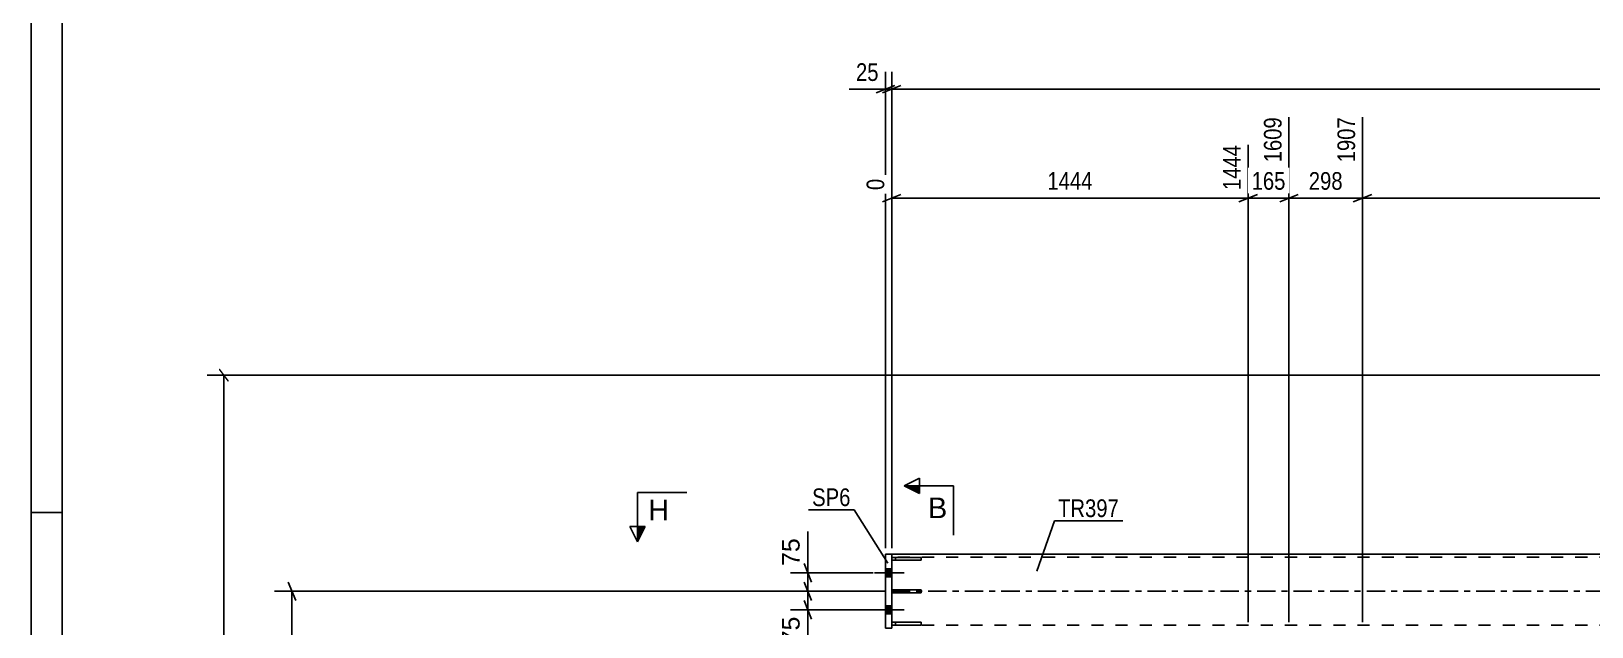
# Model space of a CAD drawing. Header units: millimetres. Extents: x -147 to 1042, y -583 to 258.
# Drawn here: x -147 to 105.8, y -5.8 to 90.8 of the extents above; entities that cross this region are included whole.
import ezdxf

# ---------------------------------------------------------------- set-up
doc = ezdxf.new("R2010")
doc.units = ezdxf.units.MM
doc.linetypes.add('DXK_LINE_DOT2', pattern=[3.9198, 1.9599, -1.9599])
doc.linetypes.add('DXK_LINE_DOT3', pattern=[5.9187, 2.979, -0.9799, 0.9799, -0.9799])
doc.styles.add('Arial', font='arial.ttf', dxfattribs={"height": 0.2})
doc.styles.add('Arial Narrow', font='ARIALN.TTF', dxfattribs={"height": 0.2})

# ---------------------------------------------------------------- blocks, each defined once
blk = doc.blocks.new('Unknown-335478933-1131')
at = {"color": 5, "linetype": 'Continuous'}
for p, q in [((-146.98, 257.75), (-146.98, -583.25)), ((-141.98, 252.75), (-141.98, -578.25)), ((-141.98, 12.75), (-146.98, 12.75))]:
    blk.add_line(p, q, dxfattribs=at)
blk = doc.blocks.new('Bolt-335478933-4176 - 4163')
at = {"linetype": 'Continuous'}
for points in [[(-8.6, 3.66), (-8.6, 2.34), (-7.6, 2.34), (-7.6, 3.66)], [(-8.6, 3.66), (-8.6, 2.34), (-7.6, 2.34), (-7.6, 3.66)], [(-8.6, -2.34), (-8.6, -3.66), (-7.6, -3.66), (-7.6, -2.34)], [(-8.6, -2.34), (-8.6, -3.66), (-7.6, -3.66), (-7.6, -2.34)]]:
    blk.add_hatch(color=1, dxfattribs=at).paths.add_polyline_path(points)
at = {"color": 1, "linetype": 'Continuous'}
for p, q in [((-10.36, 3), (-5.6, 3)), ((-10.36, 3), (-5.6, 3)), ((-8.6, 3.66), (-7.6, 3.66)), ((-8.6, 3.66), (-7.6, 3.66)), ((-8.6, 2.34), (-7.6, 2.34)), ((-8.6, 2.34), (-7.6, 2.34)), ((-8.6, -2.34), (-7.6, -2.34)), ((-8.6, -2.34), (-7.6, -2.34)), ((-10.36, -3), (-5.6, -3)), ((-10.36, -3), (-5.6, -3)), ((-8.6, -3.66), (-7.6, -3.66)), ((-8.6, -3.66), (-7.6, -3.66))]:
    blk.add_line(p, q, dxfattribs=at)
blk = doc.blocks.new('Part-335478933-4178 - 4163')
at = {"color": 2, "linetype": 'Continuous'}
for p, q in [((-7.6, 6), (-8.6, 6)), ((-8.6, 6), (-8.6, -6)), ((-7.6, -6), (-7.6, 6)), ((-8.6, -6), (-7.6, -6))]:
    blk.add_line(p, q, dxfattribs=at)
blk = doc.blocks.new('Part-335478933-4450 - 4163')
at = {"color": 2, "linetype": 'Continuous'}
for p, q in [((-7.6, 0.24), (-2.8, 0.24)), ((-7.6, 0.24), (-7.6, -0.24)), ((-2.8, 0.24), (-2.8, -0.24)), ((-2.8, -0.24), (-7.6, -0.24))]:
    blk.add_line(p, q, dxfattribs=at)
at = {"color": 7, "linetype": 'DXK_LINE_DOT2'}
blk.add_line((-7, -0.24), (-7, 0.24), dxfattribs=at)
blk = doc.blocks.new('Part-335478933-4453 - 4163')
at = {"color": 2, "linetype": 'Continuous'}
for p, q in [((-7.6, 5.5), (-2.8, 5.5)), ((-7.6, 5.5), (-7.6, 5.02)), ((-2.8, 5.5), (-2.8, 5.02)), ((-2.8, 5.02), (-7.6, 5.02))]:
    blk.add_line(p, q, dxfattribs=at)
at = {"color": 7, "linetype": 'DXK_LINE_DOT2'}
blk.add_line((-7, 5.02), (-7, 5.5), dxfattribs=at)
blk = doc.blocks.new('Part-335478933-4456 - 4163')
at = {"color": 2, "linetype": 'Continuous'}
for p, q in [((-7.6, -5.5), (-7.6, -5.02)), ((-7.6, -5.02), (-2.8, -5.02)), ((-2.8, -5.02), (-2.8, -5.5)), ((-2.8, -5.5), (-7.6, -5.5))]:
    blk.add_line(p, q, dxfattribs=at)
at = {"color": 7, "linetype": 'DXK_LINE_DOT2'}
blk.add_line((-7, -5.5), (-7, -5.02), dxfattribs=at)
blk = doc.blocks.new('Part-335478933-4459 - 4163')
at = {"color": 7, "linetype": 'DXK_LINE_DOT2'}
for p, q in [((-2.8, 0.24), (-7.6, 0.24)), ((-7.6, 0.24), (-7.6, -0.24)), ((-7, -0.24), (-7, 0.24)), ((-2.8, -0.24), (-2.8, 0.24)), ((-7.6, -0.24), (-2.8, -0.24))]:
    blk.add_line(p, q, dxfattribs=at)
blk = doc.blocks.new('Part-335478933-4462 - 4163')
at = {"color": 7, "linetype": 'DXK_LINE_DOT2'}
for p, q in [((-2.8, 5.5), (-7.6, 5.5)), ((-7.6, 5.5), (-7.6, 5.02)), ((-7, 5.5), (-7, 5.02)), ((-2.8, 5.02), (-2.8, 5.5)), ((-7.6, 5.02), (-2.8, 5.02))]:
    blk.add_line(p, q, dxfattribs=at)
blk = doc.blocks.new('Part-335478933-4465 - 4163')
at = {"color": 7, "linetype": 'DXK_LINE_DOT2'}
for p, q in [((-2.8, -5.02), (-7.6, -5.02)), ((-7.6, -5.02), (-7.6, -5.5)), ((-7, -5.5), (-7, -5.02)), ((-2.8, -5.5), (-2.8, -5.02)), ((-7.6, -5.5), (-2.8, -5.5))]:
    blk.add_line(p, q, dxfattribs=at)
blk = doc.blocks.new('Part-335478933-4478 - 4163')
at = {"color": 2, "linetype": 'Continuous'}
blk.add_line((142.86, 6), (-7.6, 6), dxfattribs=at)
at = {"color": 7, "linetype": 'DXK_LINE_DOT2'}
for p, q in [((-7.6, 6), (-7.6, -6)), ((548.04, 5.52), (-7.6, 5.52)), ((548.04, -5.52), (-7.6, -5.52))]:
    blk.add_line(p, q, dxfattribs=at)
at = {"color": 7, "linetype": 'DXK_LINE_DOT3'}
blk.add_line((-7.6, 0), (548.04, 0), dxfattribs=at)
blk = doc.blocks.new('StraightDimension-335478933-5184 - 4163')
at = {"linetype": 'Continuous'}
blk.add_hatch(color=7, dxfattribs=at).paths.add_polyline_path([(-116.61, 35.92), (-116.46, 36.12), (-114.96, 34.12), (-115.11, 33.92)])
at = {"color": 7, "linetype": 'Continuous'}
for p, q in [((176.88, 35.02), (-118.48, 35.02)), ((-115.78, -138.4), (-115.78, 35.02))]:
    blk.add_line(p, q, dxfattribs=at)
blk = doc.blocks.new('StraightDimension-335478933-5398 - 4163')
at = {"color": 7, "linetype": 'Continuous'}
for p, q in [((-8.6, 0), (-107.59, 0)), ((-104.14, -1.5), (-105.34, 1.5)), ((-104.74, -127.6), (-104.74, 0)), ((-105.34, -126.1), (-104.14, -129.1)), ((-85, -127.6), (-107.59, -127.6))]:
    blk.add_line(p, q, dxfattribs=at)
at = {"color": 0}
blk.add_wipeout([(-105.49, -59.54), (-109.69, -59.54), (-109.69, -68.06), (-105.49, -68.06)], dxfattribs=at)
at = {"color": 3, "style": 'Arial Narrow'}
blk.add_text('3190', height=2.863, rotation=90.0002, dxfattribs=at).set_placement((-106.09, -67.46))
blk = doc.blocks.new('StraightDimension-335478933-5489 - 4163')
at = {"color": 7, "linetype": 'Continuous'}
for p, q in [((56.76, -5), (56.76, 76.84)), ((68.67, -5), (68.67, 76.84)), ((55.26, 63.13), (58.26, 64.33)), ((56.76, 63.73), (68.67, 63.73)), ((70.17, 64.33), (67.17, 63.13))]:
    blk.add_line(p, q, dxfattribs=at)
at = {"color": 0}
blk.add_wipeout([(66.06, 64.48), (66.06, 68.68), (59.37, 68.68), (59.37, 64.48)], dxfattribs=at)
at = {"color": 0, "linetype": 'Continuous'}
blk.add_wipeout([(68.07, 77.44), (63.87, 77.44), (63.87, 68.93), (68.07, 68.93)], dxfattribs=at)
at = {"color": 3, "linetype": 'Continuous', "style": 'Arial Narrow'}
blk.add_text('1907', height=2.863, rotation=90.0002, dxfattribs=at).set_placement((67.47, 69.53))
at = {"color": 3, "style": 'Arial Narrow'}
blk.add_text('298', height=2.863, dxfattribs=at).set_placement((59.97, 65.08))
blk = doc.blocks.new('StraightDimension-335478933-11403 - 4163')
at = {"color": 7, "linetype": 'Continuous'}
for p, q in [((-10.58, 3), (-24.01, 3)), ((-21.76, 4.5), (-20.56, 1.5)), ((-21.16, 0), (-21.16, 3)), ((-8.6, 0), (-24.01, 0)), ((-20.56, -1.5), (-21.76, 1.5))]:
    blk.add_line(p, q, dxfattribs=at)
at = {"color": 0}
blk.add_wipeout([(-21.91, 9.17), (-26.11, 9.17), (-26.11, 3.52), (-21.91, 3.52)], dxfattribs=at)
at = {"color": 7, "linetype": 'Continuous'}
blk.add_line((-21.16, 3), (-21.16, 9.7), dxfattribs=at)
blk.add_line((-21.16, 3), (-21.16, 9.7), dxfattribs=at)
at = {"color": 3, "style": 'Arial'}
blk.add_text('75', height=2.865, rotation=90.0002, dxfattribs=at).set_placement((-22.51, 4.13))
blk = doc.blocks.new('StraightDimension-335478933-11226 - 4163')
at = {"color": 7, "linetype": 'Continuous'}
for p, q in [((-7.6, 7), (-7.6, 84.22)), ((-6.1, 81.97), (-9.1, 80.77)), ((-7.6, 81.37), (558.94, 81.37))]:
    blk.add_line(p, q, dxfattribs=at)
blk = doc.blocks.new('StraightDimension-335478933-11227 - 4163')
at = {"color": 7, "linetype": 'Continuous'}
for p, q in [((-8.6, 7), (-8.6, 84.22)), ((-7.6, 7), (-7.6, 84.22)), ((-10.1, 80.77), (-7.1, 81.97)), ((-6.1, 81.97), (-9.1, 80.77)), ((-8.6, 81.37), (-7.6, 81.37))]:
    blk.add_line(p, q, dxfattribs=at)
at = {"color": 0}
blk.add_wipeout([(-9.12, 82.12), (-9.12, 86.32), (-13.98, 86.32), (-13.98, 82.12)], dxfattribs=at)
at = {"color": 7, "linetype": 'Continuous'}
blk.add_line((-8.6, 81.37), (-14.51, 81.37), dxfattribs=at)
blk.add_line((-8.6, 81.37), (-14.51, 81.37), dxfattribs=at)
at = {"color": 3, "style": 'Arial Narrow'}
blk.add_text('25', height=2.863, dxfattribs=at).set_placement((-13.38, 82.72))
blk = doc.blocks.new('StraightDimension-335478933-5472 - 4163')
at = {"color": 7, "linetype": 'Continuous'}
for p, q in [((50.15, -5), (50.15, 72.34)), ((-7.6, 7), (-7.6, 66.86)), ((-6.1, 64.33), (-9.1, 63.13)), ((-7.6, 63.73), (50.15, 63.73)), ((48.65, 63.13), (51.65, 64.33))]:
    blk.add_line(p, q, dxfattribs=at)
at = {"color": 0, "linetype": 'Continuous'}
for points in [[(49.55, 72.94), (45.35, 72.94), (45.35, 64.43), (49.55, 64.43)], [(-8.2, 67.46), (-12.4, 67.46), (-12.4, 64.43), (-8.2, 64.43)]]:
    blk.add_wipeout(points, dxfattribs=at)
at = {"color": 0}
blk.add_wipeout([(25.53, 64.48), (25.53, 68.68), (17.02, 68.68), (17.02, 64.48)], dxfattribs=at)
at = {"color": 3, "linetype": 'Continuous', "style": 'Arial Narrow'}
for s, height, p in [('1444', 2.863, (48.95, 65.03)), ('0', 2.86, (-8.8, 65.03))]:
    blk.add_text(s, height=height, rotation=90.0002, dxfattribs=at).set_placement(p)
at = {"color": 3, "style": 'Arial Narrow'}
blk.add_text('1444', height=2.863, dxfattribs=at).set_placement((17.62, 65.08))
blk = doc.blocks.new('StraightDimension-335478933-5479 - 4163')
at = {"color": 7, "linetype": 'Continuous'}
for p, q in [((56.76, -5), (56.76, 76.84)), ((50.15, -5), (50.15, 72.34)), ((48.65, 63.13), (51.65, 64.33)), ((50.15, 63.73), (56.76, 63.73)), ((58.26, 64.33), (55.26, 63.13))]:
    blk.add_line(p, q, dxfattribs=at)
at = {"color": 0}
blk.add_wipeout([(56.8, 64.48), (56.8, 68.68), (50.11, 68.68), (50.11, 64.48)], dxfattribs=at)
at = {"color": 0, "linetype": 'Continuous'}
blk.add_wipeout([(56.16, 77.44), (51.96, 77.44), (51.96, 68.93), (56.16, 68.93)], dxfattribs=at)
at = {"color": 3, "linetype": 'Continuous', "style": 'Arial Narrow'}
blk.add_text('1609', height=2.863, rotation=90.0002, dxfattribs=at).set_placement((55.56, 69.53))
at = {"color": 3, "style": 'Arial Narrow'}
blk.add_text('165', height=2.863, dxfattribs=at).set_placement((50.71, 65.08))
blk = doc.blocks.new('StraightDimension-335478933-5499 - 4163')
at = {"color": 7, "linetype": 'Continuous'}
for p, q in [((68.67, -5), (68.67, 76.84)), ((170.13, -5), (170.13, 72.34)), ((70.17, 64.33), (67.17, 63.13)), ((68.67, 63.73), (170.13, 63.73)), ((168.63, 63.13), (171.63, 64.33))]:
    blk.add_line(p, q, dxfattribs=at)
at = {"color": 0, "linetype": 'Continuous'}
blk.add_wipeout([(169.53, 72.94), (165.33, 72.94), (165.33, 64.43), (169.53, 64.43)], dxfattribs=at)
at = {"color": 0}
blk.add_wipeout([(123.66, 64.48), (123.66, 68.68), (115.14, 68.68), (115.14, 64.48)], dxfattribs=at)
at = {"color": 3, "linetype": 'Continuous', "style": 'Arial Narrow'}
blk.add_text('4443', height=2.863, rotation=90.0002, dxfattribs=at).set_placement((168.93, 65.03))
at = {"color": 3, "style": 'Arial Narrow'}
blk.add_text('2537', height=2.863, dxfattribs=at).set_placement((115.74, 65.08))
blk = doc.blocks.new('StraightDimension-335478933-11404 - 4163')
at = {"color": 7, "linetype": 'Continuous'}
for p, q in [((-8.6, 0), (-24.01, 0)), ((-21.76, 1.5), (-20.56, -1.5)), ((-21.16, -3), (-21.16, 0)), ((-20.56, -4.5), (-21.76, -1.5)), ((-10.12, -3), (-24.01, -3))]:
    blk.add_line(p, q, dxfattribs=at)
at = {"color": 0}
blk.add_wipeout([(-21.91, -3.53), (-26.11, -3.53), (-26.11, -9.17), (-21.91, -9.17)], dxfattribs=at)
at = {"color": 7, "linetype": 'Continuous'}
blk.add_line((-21.16, -3), (-21.16, -9.7), dxfattribs=at)
blk.add_line((-21.16, -3), (-21.16, -9.7), dxfattribs=at)
at = {"color": 3, "style": 'Arial'}
blk.add_text('75', height=2.865, rotation=90.0002, dxfattribs=at).set_placement((-22.51, -8.57))
blk = doc.blocks.new('SectionMark-335478933-5677 - 4163')
at = {"color": 6, "linetype": 'Continuous'}
for p, q in [((-48.78, 16), (-48.78, 8)), ((-48.78, 8), (-50.03, 10.5))]:
    blk.add_line(p, q, dxfattribs=at)
at = {"color": 0, "linetype": 'Continuous'}
blk.add_wipeout([(-43.66, 11.5), (-43.66, 15), (-47.03, 15), (-47.03, 11.5)], dxfattribs=at)
at = {"linetype": 'Continuous'}
blk.add_hatch(color=6, dxfattribs=at).paths.add_polyline_path([(-48.78, 10.5), (-47.53, 10.5), (-48.78, 8)])
at = {"color": 6, "linetype": 'Continuous'}
for p, q in [((-48.78, 16), (-40.78, 16)), ((-47.53, 10.5), (-50.03, 10.5)), ((-48.78, 8), (-47.53, 10.5))]:
    blk.add_line(p, q, dxfattribs=at)
at = {"color": 3, "linetype": 'Continuous', "style": 'Arial'}
blk.add_text('H', height=3.34, dxfattribs=at).set_placement((-47.03, 11.5))
blk = doc.blocks.new('Mark-335478933-4474 - 4163')
at = {"color": 0}
blk.add_wipeout([(29.22, 12.03), (29.22, 15.03), (19.35, 15.03), (19.35, 12.03)], dxfattribs=at)
blk.add_wipeout([(29.22, 12.03), (29.22, 15.03), (19.35, 15.03), (19.35, 12.03)], dxfattribs=at)
at = {"color": 30, "linetype": 'Continuous'}
for p, q in [((15.89, 3.27), (18.75, 11.43)), ((18.75, 11.43), (29.82, 11.43))]:
    blk.add_line(p, q, dxfattribs=at)
at = {"color": 3, "style": 'Arial Narrow'}
blk.add_text('TR397', height=2.863, dxfattribs=at).set_placement((19.35, 12.03))
blk = doc.blocks.new('SectionMark-335478933-5687 - 4163')
at = {"linetype": 'Continuous'}
for points in [[(-3.1, 17.1), (-3.1, 15.85), (-5.6, 17.1)], [(-3.1, -19.13), (-3.1, -20.38), (-5.6, -20.38)]]:
    blk.add_hatch(color=6, dxfattribs=at).paths.add_polyline_path(points)
at = {"color": 6, "linetype": 'Continuous'}
for p, q in [((-5.6, 17.1), (-3.1, 18.35)), ((-3.1, 15.85), (-3.1, 18.35)), ((2.4, 17.1), (-5.6, 17.1)), ((-5.6, 17.1), (-3.1, 15.85)), ((-5.6, -20.38), (-3.1, -19.13)), ((-3.1, -19.13), (-3.1, -21.63)), ((2.4, -20.38), (-5.6, -20.38)), ((-3.1, -21.63), (-5.6, -20.38))]:
    blk.add_line(p, q, dxfattribs=at)
at = {"color": 0, "linetype": 'Continuous'}
for points in [[(1.4, 11.85), (1.4, 15.35), (-1.71, 15.35), (-1.71, 11.85)], [(1.4, -18.63), (1.4, -15.13), (-1.71, -15.13), (-1.71, -18.63)]]:
    blk.add_wipeout(points, dxfattribs=at)
at = {"color": 6, "linetype": 'Continuous'}
for p, q in [((2.4, 17.1), (2.4, 9.1)), ((2.4, -20.38), (2.4, -12.38))]:
    blk.add_line(p, q, dxfattribs=at)
at = {"color": 3, "linetype": 'Continuous', "style": 'Arial'}
for p in [(-1.71, 11.85), (-1.71, -18.63)]:
    blk.add_text('B', height=3.34, dxfattribs=at).set_placement(p)
blk = doc.blocks.new('Mark-335478933-12960 - 4163')
at = {"color": 0}
blk.add_wipeout([(-14.27, 13.81), (-14.27, 16.81), (-20.48, 16.81), (-20.48, 13.81)], dxfattribs=at)
blk.add_wipeout([(-14.27, 13.81), (-14.27, 16.81), (-20.48, 16.81), (-20.48, 13.81)], dxfattribs=at)
at = {"color": 30, "linetype": 'Continuous'}
for p in [(-21.08, 13.21), (-8.21, 4.54)]:
    blk.add_line(p, (-13.67, 13.21), dxfattribs=at)
at = {"color": 3, "style": 'Arial Narrow'}
blk.add_text('SP6', height=2.863, dxfattribs=at).set_placement((-20.48, 13.81))

msp = doc.modelspace()

# ---------------------------------------------------------------- block references
for name in ['Unknown-335478933-1131', 'Part-335478933-4478 - 4163', 'Part-335478933-4178 - 4163', 'Part-335478933-4453 - 4163', 'Part-335478933-4462 - 4163', 'Bolt-335478933-4176 - 4163', 'Part-335478933-4450 - 4163', 'Part-335478933-4459 - 4163', 'Part-335478933-4456 - 4163', 'Part-335478933-4465 - 4163']:
    msp.add_blockref(name, (0, 0))

# ---------------------------------------------------------------- next in the draw order: block references
msp.add_blockref('StraightDimension-335478933-5184 - 4163', (0, 0))

# ---------------------------------------------------------------- next in the draw order: block references
for name in ['StraightDimension-335478933-5489 - 4163', 'StraightDimension-335478933-5398 - 4163']:
    msp.add_blockref(name, (0, 0))

# ---------------------------------------------------------------- next in the draw order: block references
msp.add_blockref('StraightDimension-335478933-11403 - 4163', (0, 0))

# ---------------------------------------------------------------- next in the draw order: block references
msp.add_blockref('StraightDimension-335478933-11226 - 4163', (0, 0))

# ---------------------------------------------------------------- next in the draw order: block references
for name in ['StraightDimension-335478933-11227 - 4163', 'StraightDimension-335478933-5499 - 4163']:
    msp.add_blockref(name, (0, 0))

# ---------------------------------------------------------------- next in the draw order: block references
msp.add_blockref('StraightDimension-335478933-5472 - 4163', (0, 0))

# ---------------------------------------------------------------- next in the draw order: block references
for name in ['StraightDimension-335478933-5479 - 4163', 'StraightDimension-335478933-11404 - 4163']:
    msp.add_blockref(name, (0, 0))

# ---------------------------------------------------------------- next in the draw order: block references
msp.add_blockref('SectionMark-335478933-5677 - 4163', (0, 0))

# ---------------------------------------------------------------- next in the draw order: block references
for name in ['SectionMark-335478933-5687 - 4163', 'Mark-335478933-12960 - 4163', 'Mark-335478933-4474 - 4163']:
    msp.add_blockref(name, (0, 0))

doc.saveas('drawing.dxf')
